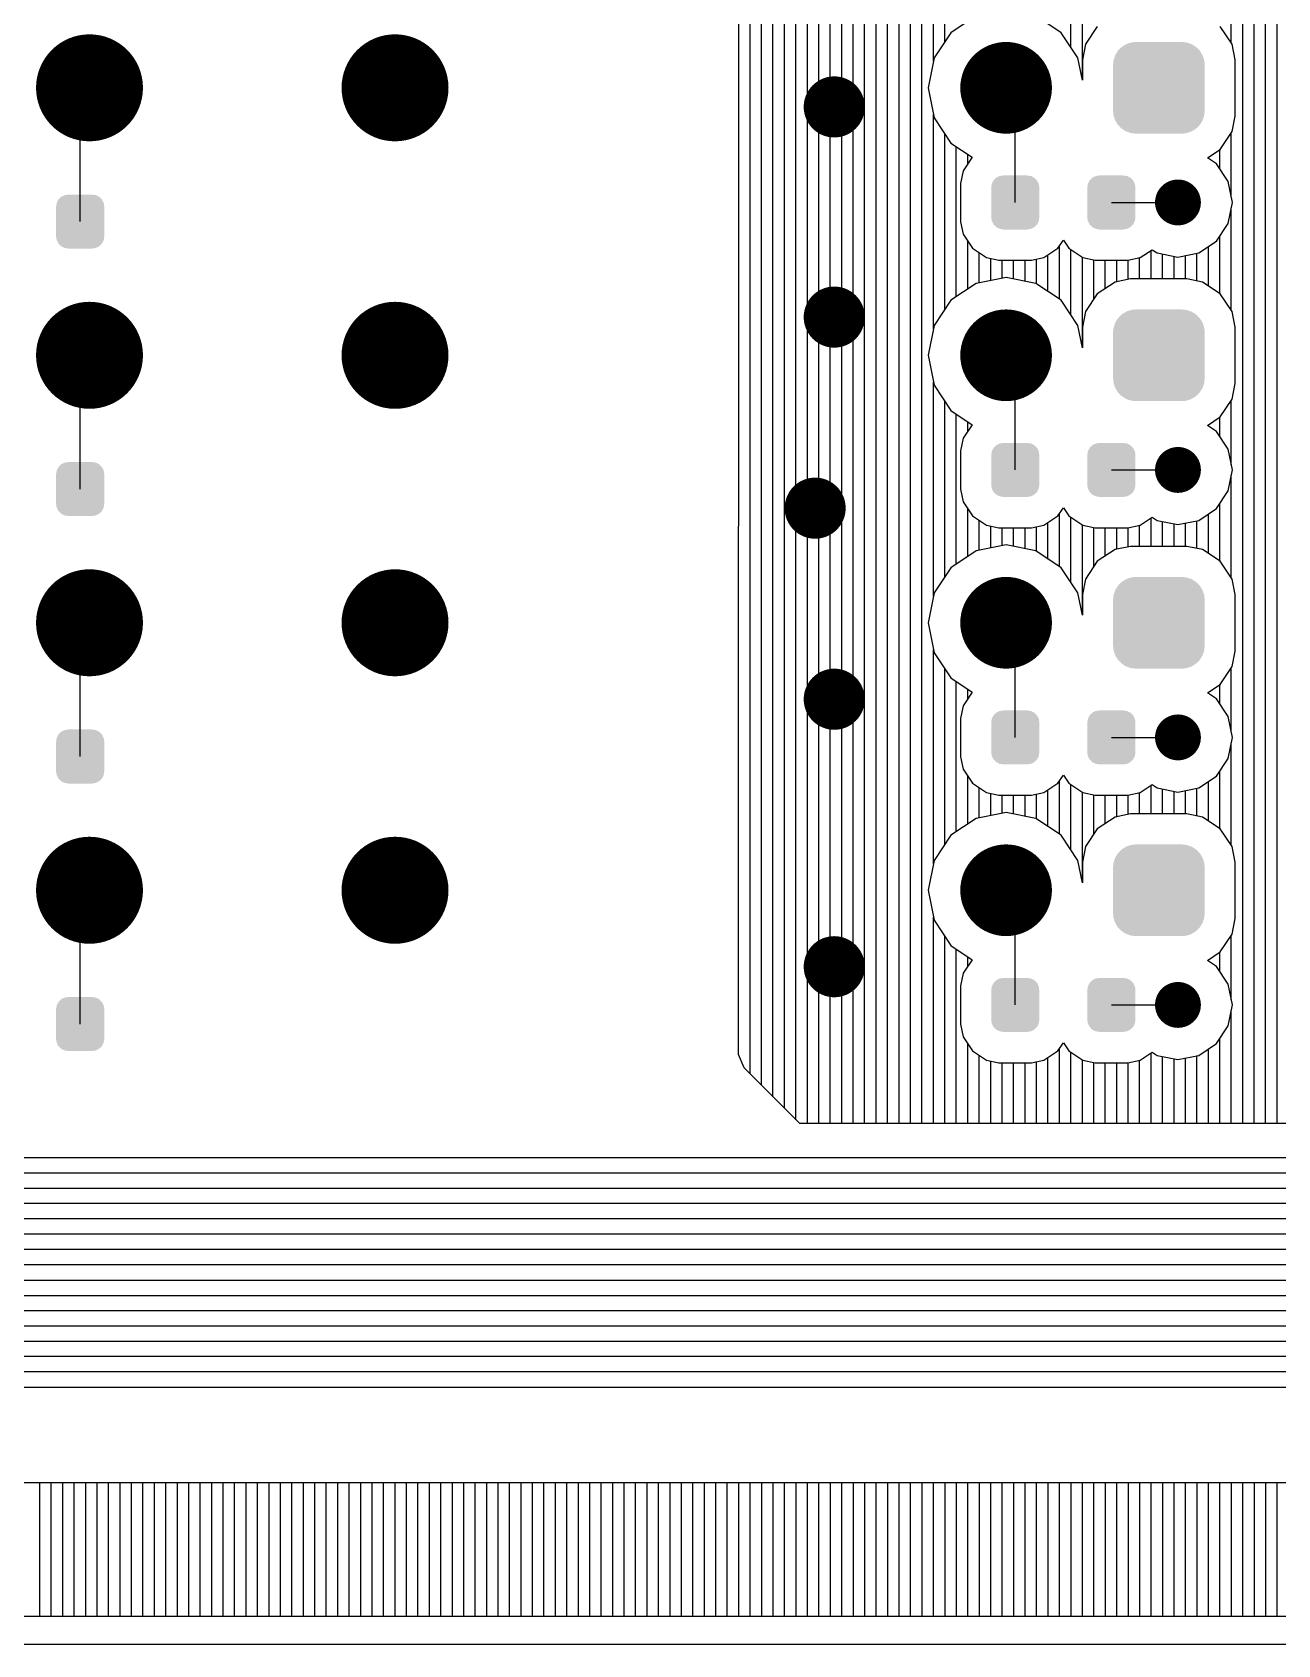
# Model space of a CAD drawing. Extents: x 295 to 953, y 10 to 290.
# Drawn here: x 618.48 to 652.65, y 85 to 129.21 of the extents above; entities that cross this region are included whole.
import ezdxf

# ---------------------------------------------------------------- set-up
doc = ezdxf.new("R2010")
doc.units = 0
doc.header["$LTSCALE"] = 5
doc.header["$MEASUREMENT"] = 0
doc.layers.get('0').update_dxf_attribs({"linetype": 'CONTINUOUS', "lineweight": 25})
doc.layers.add('DV-INT-A3_BOT', color=7, linetype='CONTINUOUS')

msp = doc.modelspace()

# ---------------------------------------------------------------- linework, layer by layer
for points, const_width in [([(620.78, 127.685, -1), (619.313, 127.685, -1)], 1.467), ([(629.162, 127.685, -1), (627.695, 127.685, -1)], 1.467), ([(645.822, 127.685, -1), (644.564, 127.685, -1)], 1.257), ([(640.897, 127.161, -1), (640.059, 127.161, -1)], 0.838), ([(650.222, 124.542, -1), (649.593, 124.542, -1)], 0.629), ([(640.897, 121.399, -1), (640.059, 121.399, -1)], 0.838), ([(620.78, 120.351, -1), (619.313, 120.351, -1)], 1.467), ([(629.162, 120.351, -1), (627.695, 120.351, -1)], 1.467), ([(645.822, 120.351, -1), (644.564, 120.351, -1)], 1.257), ([(650.222, 117.208, -1), (649.593, 117.208, -1)], 0.629), ([(640.373, 116.16, -1), (639.535, 116.16, -1)], 0.838), ([(620.78, 113.017, -1), (619.313, 113.017, -1)], 1.467), ([(629.162, 113.017, -1), (627.695, 113.017, -1)], 1.467), ([(645.822, 113.017, -1), (644.564, 113.017, -1)], 1.257), ([(640.897, 110.921, -1), (640.059, 110.921, -1)], 0.838), ([(650.222, 109.874, -1), (649.593, 109.874, -1)], 0.629), ([(620.78, 105.683, -1), (619.313, 105.683, -1)], 1.467), ([(629.162, 105.683, -1), (627.695, 105.683, -1)], 1.467), ([(645.822, 105.683, -1), (644.564, 105.683, -1)], 1.257), ([(640.897, 103.587, -1), (640.059, 103.587, -1)], 0.838), ([(650.222, 102.539, -1), (649.593, 102.539, -1)], 0.629)]:
    msp.add_lwpolyline(points, format="xyb", close=True, dxfattribs=dict(const_width=const_width))
for points in [[(650.572, 128.594), (650.514, 128.693), (648.193, 128.594), (648.257, 128.693)], [(650.514, 128.693), (650.492, 128.716), (648.257, 128.693), (648.272, 128.716)], [(650.492, 128.716), (650.414, 128.798), (648.272, 128.716), (648.357, 128.798)], [(650.414, 128.798), (650.386, 128.816), (648.357, 128.798), (648.377, 128.816)], [(650.386, 128.816), (650.293, 128.877), (648.377, 128.816), (648.48, 128.877)], [(650.293, 128.877), (650.258, 128.889), (648.48, 128.877), (648.502, 128.889)], [(650.258, 128.889), (650.157, 128.926), (648.502, 128.889), (648.62, 128.926)], [(650.157, 128.926), (650.104, 128.932), (648.62, 128.926), (648.64, 128.932)], [(650.104, 128.932), (650.013, 128.943), (648.64, 128.932), (648.755, 128.943)], [(650.641, 128.314), (650.631, 128.429), (648.127, 128.314), (648.14, 128.429)], [(650.641, 127.057), (650.641, 128.314), (648.127, 127.057), (648.127, 128.314)], [(650.631, 128.429), (650.622, 128.458), (648.14, 128.429), (648.143, 128.458)], [(650.622, 128.458), (650.588, 128.568), (648.143, 128.458), (648.183, 128.568)], [(650.588, 128.568), (650.572, 128.594), (648.183, 128.568), (648.193, 128.594)], [(650.628, 126.941), (650.641, 127.057), (648.137, 126.941), (648.127, 127.057)], [(650.625, 126.913), (650.628, 126.941), (648.146, 126.913), (648.137, 126.941)], [(650.585, 126.803), (650.625, 126.913), (648.18, 126.803), (648.146, 126.913)], [(650.575, 126.776), (650.585, 126.803), (648.196, 126.776), (648.18, 126.803)], [(650.511, 126.678), (650.575, 126.776), (648.253, 126.678), (648.196, 126.776)], [(650.496, 126.655), (650.511, 126.678), (648.275, 126.655), (648.253, 126.678)], [(650.41, 126.573), (650.496, 126.655), (648.354, 126.573), (648.275, 126.655)], [(650.391, 126.555), (650.41, 126.573), (648.382, 126.555), (648.354, 126.573)], [(650.288, 126.494), (650.391, 126.555), (648.475, 126.494), (648.382, 126.555)], [(650.266, 126.482), (650.288, 126.494), (648.51, 126.482), (648.475, 126.494)], [(650.147, 126.445), (650.266, 126.482), (648.611, 126.445), (648.51, 126.482)], [(650.128, 126.439), (650.147, 126.445), (648.663, 126.439), (648.611, 126.445)], [(650.013, 126.428), (650.128, 126.439), (648.755, 126.428), (648.663, 126.439)], [(646.085, 125.058), (646.045, 125.141), (644.802, 125.058), (644.846, 125.141)], [(646.045, 125.141), (646.036, 125.151), (644.846, 125.141), (644.851, 125.151)], [(646.036, 125.151), (645.972, 125.216), (644.851, 125.151), (644.919, 125.216)], [(645.972, 125.216), (645.959, 125.223), (644.919, 125.216), (644.927, 125.223)], [(645.959, 125.223), (645.879, 125.264), (644.927, 125.223), (645.014, 125.264)], [(645.879, 125.264), (645.857, 125.268), (645.014, 125.264), (645.021, 125.268)], [(645.857, 125.268), (645.775, 125.281), (645.021, 125.268), (645.113, 125.281)], [(645.775, 125.281), (645.775, 125.284), (645.113, 125.281), (645.113, 125.284)], [(648.721, 125.058), (648.681, 125.141), (647.438, 125.058), (647.482, 125.141)], [(648.681, 125.141), (648.672, 125.151), (647.482, 125.141), (647.487, 125.151)], [(648.672, 125.151), (648.608, 125.216), (647.487, 125.151), (647.556, 125.216)], [(648.608, 125.216), (648.595, 125.223), (647.556, 125.216), (647.563, 125.223)], [(648.595, 125.223), (648.515, 125.264), (647.563, 125.223), (647.65, 125.264)], [(648.515, 125.264), (648.493, 125.268), (647.65, 125.264), (647.657, 125.268)], [(648.493, 125.268), (648.412, 125.281), (647.657, 125.268), (647.749, 125.281)], [(648.412, 125.281), (648.412, 125.284), (647.749, 125.281), (647.749, 125.284)], [(620.382, 124.627), (620.319, 124.692), (619.198, 124.627), (619.266, 124.692)], [(620.319, 124.692), (620.306, 124.699), (619.266, 124.692), (619.273, 124.699)], [(620.306, 124.699), (620.226, 124.741), (619.273, 124.699), (619.361, 124.741)], [(620.226, 124.741), (620.204, 124.744), (619.361, 124.741), (619.368, 124.744)], [(620.204, 124.744), (620.122, 124.757), (619.368, 124.744), (619.46, 124.757)], [(620.122, 124.757), (620.122, 124.76), (619.46, 124.757), (619.46, 124.76)], [(646.104, 124.955), (646.09, 125.047), (644.784, 124.955), (644.8, 125.047)], [(646.104, 124.953), (646.104, 124.955), (644.784, 124.953), (644.784, 124.955)], [(646.104, 124.131), (646.104, 124.953), (644.784, 124.131), (644.784, 124.953)], [(646.09, 125.047), (646.085, 125.058), (644.8, 125.047), (644.802, 125.058)], [(648.741, 124.955), (648.727, 125.047), (647.42, 124.955), (647.436, 125.047)], [(648.741, 124.953), (648.741, 124.955), (647.42, 124.953), (647.42, 124.955)], [(648.741, 124.131), (648.741, 124.953), (647.42, 124.131), (647.42, 124.953)], [(648.727, 125.047), (648.721, 125.058), (647.436, 125.047), (647.438, 125.058)], [(620.451, 124.431), (620.437, 124.523), (619.131, 124.431), (619.147, 124.523)], [(620.451, 124.429), (620.451, 124.431), (619.131, 124.429), (619.131, 124.431)], [(620.451, 123.607), (620.451, 124.429), (619.131, 123.607), (619.131, 124.429)], [(620.437, 124.523), (620.432, 124.534), (619.147, 124.523), (619.149, 124.534)], [(620.432, 124.534), (620.392, 124.617), (619.149, 124.534), (619.193, 124.617)], [(620.392, 124.617), (620.382, 124.627), (619.193, 124.617), (619.198, 124.627)], [(646.104, 124.129), (646.104, 124.131), (644.784, 124.129), (644.784, 124.131)], [(646.089, 124.037), (646.104, 124.129), (644.798, 124.037), (644.784, 124.129)], [(646.087, 124.026), (646.089, 124.037), (644.804, 124.026), (644.798, 124.037)], [(646.043, 123.943), (646.087, 124.026), (644.844, 123.943), (644.804, 124.026)], [(646.038, 123.934), (646.043, 123.943), (644.853, 123.934), (644.844, 123.943)], [(645.969, 123.868), (646.038, 123.934), (644.917, 123.868), (644.853, 123.934)], [(645.962, 123.861), (645.969, 123.868), (644.93, 123.861), (644.917, 123.868)], [(645.875, 123.82), (645.962, 123.861), (645.01, 123.82), (644.93, 123.861)], [(645.868, 123.816), (645.875, 123.82), (645.031, 123.816), (645.01, 123.82)], [(645.775, 123.803), (645.868, 123.816), (645.113, 123.803), (645.031, 123.816)], [(645.775, 123.8), (645.775, 123.803), (645.113, 123.8), (645.113, 123.803)], [(648.741, 124.129), (648.741, 124.131), (647.42, 124.129), (647.42, 124.131)], [(648.725, 124.037), (648.741, 124.129), (647.434, 124.037), (647.42, 124.129)], [(648.723, 124.026), (648.725, 124.037), (647.44, 124.026), (647.434, 124.037)], [(648.679, 123.943), (648.723, 124.026), (647.48, 123.943), (647.44, 124.026)], [(648.674, 123.934), (648.679, 123.943), (647.489, 123.934), (647.48, 123.943)], [(648.605, 123.868), (648.674, 123.934), (647.553, 123.868), (647.489, 123.934)], [(648.598, 123.861), (648.605, 123.868), (647.566, 123.861), (647.553, 123.868)], [(648.511, 123.82), (648.598, 123.861), (647.646, 123.82), (647.566, 123.861)], [(648.504, 123.816), (648.511, 123.82), (647.668, 123.816), (647.646, 123.82)], [(648.412, 123.803), (648.504, 123.816), (647.749, 123.803), (647.668, 123.816)], [(648.412, 123.8), (648.412, 123.803), (647.749, 123.8), (647.749, 123.803)], [(620.451, 123.605), (620.451, 123.607), (619.131, 123.605), (619.131, 123.607)], [(620.436, 123.513), (620.451, 123.605), (619.145, 123.513), (619.131, 123.605)], [(620.434, 123.502), (620.436, 123.513), (619.151, 123.502), (619.145, 123.513)], [(620.39, 123.419), (620.434, 123.502), (619.191, 123.419), (619.151, 123.502)], [(620.385, 123.41), (620.39, 123.419), (619.2, 123.41), (619.191, 123.419)], [(620.316, 123.344), (620.385, 123.41), (619.264, 123.344), (619.2, 123.41)], [(620.309, 123.337), (620.316, 123.344), (619.277, 123.337), (619.264, 123.344)], [(620.222, 123.296), (620.309, 123.337), (619.357, 123.296), (619.277, 123.337)], [(620.215, 123.292), (620.222, 123.296), (619.378, 123.292), (619.357, 123.296)], [(620.122, 123.279), (620.215, 123.292), (619.46, 123.279), (619.378, 123.292)], [(620.122, 123.276), (620.122, 123.279), (619.46, 123.276), (619.46, 123.279)], [(650.258, 121.555), (650.157, 121.592), (648.502, 121.555), (648.62, 121.592)], [(650.157, 121.592), (650.104, 121.598), (648.62, 121.592), (648.64, 121.598)], [(650.104, 121.598), (650.013, 121.608), (648.64, 121.598), (648.755, 121.608)], [(650.622, 121.124), (650.588, 121.233), (648.143, 121.124), (648.183, 121.233)], [(650.588, 121.233), (650.572, 121.26), (648.183, 121.233), (648.193, 121.26)], [(650.572, 121.26), (650.514, 121.358), (648.193, 121.26), (648.257, 121.358)], [(650.514, 121.358), (650.492, 121.381), (648.257, 121.358), (648.272, 121.381)], [(650.492, 121.381), (650.414, 121.463), (648.272, 121.381), (648.357, 121.463)], [(650.414, 121.463), (650.386, 121.482), (648.357, 121.463), (648.377, 121.482)], [(650.386, 121.482), (650.293, 121.542), (648.377, 121.482), (648.48, 121.542)], [(650.293, 121.542), (650.258, 121.555), (648.48, 121.542), (648.502, 121.555)], [(650.641, 120.98), (650.631, 121.095), (648.127, 120.98), (648.14, 121.095)], [(650.641, 119.722), (650.641, 120.98), (648.127, 119.722), (648.127, 120.98)], [(650.631, 121.095), (650.622, 121.124), (648.14, 121.095), (648.143, 121.124)], [(650.628, 119.607), (650.641, 119.722), (648.137, 119.607), (648.127, 119.722)], [(650.625, 119.578), (650.628, 119.607), (648.146, 119.578), (648.137, 119.607)], [(650.585, 119.469), (650.625, 119.578), (648.18, 119.469), (648.146, 119.578)], [(650.575, 119.442), (650.585, 119.469), (648.196, 119.442), (648.18, 119.469)], [(650.511, 119.344), (650.575, 119.442), (648.253, 119.344), (648.196, 119.442)], [(650.496, 119.321), (650.511, 119.344), (648.275, 119.321), (648.253, 119.344)], [(650.41, 119.239), (650.496, 119.321), (648.354, 119.239), (648.275, 119.321)], [(650.391, 119.221), (650.41, 119.239), (648.382, 119.221), (648.354, 119.239)], [(650.288, 119.16), (650.391, 119.221), (648.475, 119.16), (648.382, 119.221)], [(650.266, 119.147), (650.288, 119.16), (648.51, 119.147), (648.475, 119.16)], [(650.147, 119.11), (650.266, 119.147), (648.611, 119.11), (648.51, 119.147)], [(650.128, 119.104), (650.147, 119.11), (648.663, 119.104), (648.611, 119.11)], [(650.013, 119.094), (650.128, 119.104), (648.755, 119.094), (648.663, 119.104)], [(646.104, 117.621), (646.09, 117.713), (644.784, 117.621), (644.8, 117.713)], [(646.104, 117.619), (646.104, 117.621), (644.784, 117.619), (644.784, 117.621)], [(646.104, 116.797), (646.104, 117.619), (644.784, 116.797), (644.784, 117.619)], [(646.09, 117.713), (646.085, 117.724), (644.8, 117.713), (644.802, 117.724)], [(646.085, 117.724), (646.045, 117.807), (644.802, 117.724), (644.846, 117.807)], [(646.045, 117.807), (646.036, 117.816), (644.846, 117.807), (644.851, 117.816)], [(646.036, 117.816), (645.972, 117.882), (644.851, 117.816), (644.919, 117.882)], [(645.972, 117.882), (645.959, 117.889), (644.919, 117.882), (644.927, 117.889)], [(645.959, 117.889), (645.879, 117.93), (644.927, 117.889), (645.014, 117.93)], [(645.879, 117.93), (645.857, 117.934), (645.014, 117.93), (645.021, 117.934)], [(645.857, 117.934), (645.775, 117.947), (645.021, 117.934), (645.113, 117.947)], [(645.775, 117.947), (645.775, 117.95), (645.113, 117.947), (645.113, 117.95)], [(648.741, 117.621), (648.727, 117.713), (647.42, 117.621), (647.436, 117.713)], [(648.741, 117.619), (648.741, 117.621), (647.42, 117.619), (647.42, 117.621)], [(648.741, 116.797), (648.741, 117.619), (647.42, 116.797), (647.42, 117.619)], [(648.727, 117.713), (648.721, 117.724), (647.436, 117.713), (647.438, 117.724)], [(648.721, 117.724), (648.681, 117.807), (647.438, 117.724), (647.482, 117.807)], [(648.681, 117.807), (648.672, 117.816), (647.482, 117.807), (647.487, 117.816)], [(648.672, 117.816), (648.608, 117.882), (647.487, 117.816), (647.556, 117.882)], [(648.608, 117.882), (648.595, 117.889), (647.556, 117.882), (647.563, 117.889)], [(648.595, 117.889), (648.515, 117.93), (647.563, 117.889), (647.65, 117.93)], [(648.515, 117.93), (648.493, 117.934), (647.65, 117.93), (647.657, 117.934)], [(648.493, 117.934), (648.412, 117.947), (647.657, 117.934), (647.749, 117.947)], [(648.412, 117.947), (648.412, 117.95), (647.749, 117.947), (647.749, 117.95)], [(620.451, 117.097), (620.437, 117.189), (619.131, 117.097), (619.147, 117.189)], [(620.437, 117.189), (620.432, 117.2), (619.147, 117.189), (619.149, 117.2)], [(620.432, 117.2), (620.392, 117.283), (619.149, 117.2), (619.193, 117.283)], [(620.392, 117.283), (620.382, 117.292), (619.193, 117.283), (619.198, 117.292)], [(620.382, 117.292), (620.319, 117.358), (619.198, 117.292), (619.266, 117.358)], [(620.319, 117.358), (620.306, 117.365), (619.266, 117.358), (619.273, 117.365)], [(620.306, 117.365), (620.226, 117.406), (619.273, 117.365), (619.361, 117.406)], [(620.226, 117.406), (620.204, 117.41), (619.361, 117.406), (619.368, 117.41)], [(620.204, 117.41), (620.122, 117.423), (619.368, 117.41), (619.46, 117.423)], [(620.122, 117.423), (620.122, 117.426), (619.46, 117.423), (619.46, 117.426)], [(620.451, 117.095), (620.451, 117.097), (619.131, 117.095), (619.131, 117.097)], [(620.451, 116.273), (620.451, 117.095), (619.131, 116.273), (619.131, 117.095)], [(646.104, 116.795), (646.104, 116.797), (644.784, 116.795), (644.784, 116.797)], [(646.089, 116.703), (646.104, 116.795), (644.798, 116.703), (644.784, 116.795)], [(648.741, 116.795), (648.741, 116.797), (647.42, 116.795), (647.42, 116.797)], [(648.725, 116.703), (648.741, 116.795), (647.434, 116.703), (647.42, 116.795)], [(646.087, 116.692), (646.089, 116.703), (644.804, 116.692), (644.798, 116.703)], [(646.043, 116.609), (646.087, 116.692), (644.844, 116.609), (644.804, 116.692)], [(646.038, 116.599), (646.043, 116.609), (644.853, 116.599), (644.844, 116.609)], [(645.969, 116.534), (646.038, 116.599), (644.917, 116.534), (644.853, 116.599)], [(645.962, 116.527), (645.969, 116.534), (644.93, 116.527), (644.917, 116.534)], [(645.875, 116.485), (645.962, 116.527), (645.01, 116.485), (644.93, 116.527)], [(645.868, 116.482), (645.875, 116.485), (645.031, 116.482), (645.01, 116.485)], [(645.775, 116.469), (645.868, 116.482), (645.113, 116.469), (645.031, 116.482)], [(645.775, 116.466), (645.775, 116.469), (645.113, 116.466), (645.113, 116.469)], [(648.723, 116.692), (648.725, 116.703), (647.44, 116.692), (647.434, 116.703)], [(648.679, 116.609), (648.723, 116.692), (647.48, 116.609), (647.44, 116.692)], [(648.674, 116.599), (648.679, 116.609), (647.489, 116.599), (647.48, 116.609)], [(648.605, 116.534), (648.674, 116.599), (647.553, 116.534), (647.489, 116.599)], [(648.598, 116.527), (648.605, 116.534), (647.566, 116.527), (647.553, 116.534)], [(648.511, 116.485), (648.598, 116.527), (647.646, 116.485), (647.566, 116.527)], [(648.504, 116.482), (648.511, 116.485), (647.668, 116.482), (647.646, 116.485)], [(648.412, 116.469), (648.504, 116.482), (647.749, 116.469), (647.668, 116.482)], [(648.412, 116.466), (648.412, 116.469), (647.749, 116.466), (647.749, 116.469)], [(620.451, 116.271), (620.451, 116.273), (619.131, 116.271), (619.131, 116.273)], [(620.436, 116.179), (620.451, 116.271), (619.145, 116.179), (619.131, 116.271)], [(620.434, 116.168), (620.436, 116.179), (619.151, 116.168), (619.145, 116.179)], [(620.39, 116.085), (620.434, 116.168), (619.191, 116.085), (619.151, 116.168)], [(620.385, 116.075), (620.39, 116.085), (619.2, 116.075), (619.191, 116.085)], [(620.316, 116.01), (620.385, 116.075), (619.264, 116.01), (619.2, 116.075)], [(620.309, 116.003), (620.316, 116.01), (619.277, 116.003), (619.264, 116.01)], [(620.222, 115.962), (620.309, 116.003), (619.357, 115.962), (619.277, 116.003)], [(620.215, 115.958), (620.222, 115.962), (619.378, 115.958), (619.357, 115.962)], [(620.122, 115.945), (620.215, 115.958), (619.46, 115.945), (619.378, 115.958)], [(620.122, 115.942), (620.122, 115.945), (619.46, 115.942), (619.46, 115.945)], [(650.492, 114.047), (650.414, 114.129), (648.272, 114.047), (648.357, 114.129)], [(650.414, 114.129), (650.386, 114.147), (648.357, 114.129), (648.377, 114.147)], [(650.386, 114.147), (650.293, 114.208), (648.377, 114.147), (648.48, 114.208)], [(650.293, 114.208), (650.258, 114.221), (648.48, 114.208), (648.502, 114.221)], [(650.258, 114.221), (650.157, 114.257), (648.502, 114.221), (648.62, 114.257)], [(650.157, 114.257), (650.104, 114.263), (648.62, 114.257), (648.64, 114.263)], [(650.104, 114.263), (650.013, 114.274), (648.64, 114.263), (648.755, 114.274)], [(650.641, 113.645), (650.631, 113.761), (648.127, 113.645), (648.14, 113.761)], [(650.641, 112.388), (650.641, 113.645), (648.127, 112.388), (648.127, 113.645)], [(650.631, 113.761), (650.622, 113.789), (648.14, 113.761), (648.143, 113.789)], [(650.622, 113.789), (650.588, 113.899), (648.143, 113.789), (648.183, 113.899)], [(650.588, 113.899), (650.572, 113.926), (648.183, 113.899), (648.193, 113.926)], [(650.572, 113.926), (650.514, 114.024), (648.193, 113.926), (648.257, 114.024)], [(650.514, 114.024), (650.492, 114.047), (648.257, 114.024), (648.272, 114.047)], [(650.628, 112.273), (650.641, 112.388), (648.137, 112.273), (648.127, 112.388)], [(650.625, 112.244), (650.628, 112.273), (648.146, 112.244), (648.137, 112.273)], [(650.585, 112.134), (650.625, 112.244), (648.18, 112.134), (648.146, 112.244)], [(650.575, 112.108), (650.585, 112.134), (648.196, 112.108), (648.18, 112.134)], [(650.511, 112.009), (650.575, 112.108), (648.253, 112.009), (648.196, 112.108)], [(650.496, 111.986), (650.511, 112.009), (648.275, 111.986), (648.253, 112.009)], [(650.41, 111.905), (650.496, 111.986), (648.354, 111.905), (648.275, 111.986)], [(650.391, 111.886), (650.41, 111.905), (648.382, 111.886), (648.354, 111.905)], [(650.288, 111.825), (650.391, 111.886), (648.475, 111.825), (648.382, 111.886)], [(650.266, 111.813), (650.288, 111.825), (648.51, 111.813), (648.475, 111.825)], [(650.147, 111.776), (650.266, 111.813), (648.611, 111.776), (648.51, 111.813)], [(650.128, 111.77), (650.147, 111.776), (648.663, 111.77), (648.611, 111.776)], [(650.013, 111.76), (650.128, 111.77), (648.755, 111.76), (648.663, 111.77)], [(646.036, 110.482), (645.972, 110.548), (644.851, 110.482), (644.919, 110.548)], [(645.972, 110.548), (645.959, 110.554), (644.919, 110.548), (644.927, 110.554)], [(645.959, 110.554), (645.879, 110.596), (644.927, 110.554), (645.014, 110.596)], [(645.879, 110.596), (645.857, 110.599), (645.014, 110.596), (645.021, 110.599)], [(645.857, 110.599), (645.775, 110.613), (645.021, 110.599), (645.113, 110.613)], [(645.775, 110.613), (645.775, 110.615), (645.113, 110.613), (645.113, 110.615)], [(648.672, 110.482), (648.608, 110.548), (647.487, 110.482), (647.556, 110.548)], [(648.608, 110.548), (648.595, 110.554), (647.556, 110.548), (647.563, 110.554)], [(648.595, 110.554), (648.515, 110.596), (647.563, 110.554), (647.65, 110.596)], [(648.515, 110.596), (648.493, 110.599), (647.65, 110.596), (647.657, 110.599)], [(648.493, 110.599), (648.412, 110.613), (647.657, 110.599), (647.749, 110.613)], [(648.412, 110.613), (648.412, 110.615), (647.749, 110.613), (647.749, 110.615)], [(620.122, 110.089), (620.122, 110.092), (619.46, 110.089), (619.46, 110.092)], [(646.104, 110.286), (646.09, 110.379), (644.784, 110.286), (644.8, 110.379)], [(646.104, 110.284), (646.104, 110.286), (644.784, 110.284), (644.784, 110.286)], [(646.104, 109.463), (646.104, 110.284), (644.784, 109.463), (644.784, 110.284)], [(646.09, 110.379), (646.085, 110.39), (644.8, 110.379), (644.802, 110.39)], [(646.085, 110.39), (646.045, 110.473), (644.802, 110.39), (644.846, 110.473)], [(646.045, 110.473), (646.036, 110.482), (644.846, 110.473), (644.851, 110.482)], [(648.741, 110.286), (648.727, 110.379), (647.42, 110.286), (647.436, 110.379)], [(648.741, 110.284), (648.741, 110.286), (647.42, 110.284), (647.42, 110.286)], [(648.741, 109.463), (648.741, 110.284), (647.42, 109.463), (647.42, 110.284)], [(648.727, 110.379), (648.721, 110.39), (647.436, 110.379), (647.438, 110.39)], [(648.721, 110.39), (648.681, 110.473), (647.438, 110.39), (647.482, 110.473)], [(648.681, 110.473), (648.672, 110.482), (647.482, 110.473), (647.487, 110.482)], [(620.451, 109.763), (620.437, 109.855), (619.131, 109.763), (619.147, 109.855)], [(620.451, 109.76), (620.451, 109.763), (619.131, 109.76), (619.131, 109.763)], [(620.451, 108.939), (620.451, 109.76), (619.131, 108.939), (619.131, 109.76)], [(620.437, 109.855), (620.432, 109.866), (619.147, 109.855), (619.149, 109.866)], [(620.432, 109.866), (620.392, 109.949), (619.149, 109.866), (619.193, 109.949)], [(620.392, 109.949), (620.382, 109.958), (619.193, 109.949), (619.198, 109.958)], [(620.382, 109.958), (620.319, 110.024), (619.198, 109.958), (619.266, 110.024)], [(620.319, 110.024), (620.306, 110.031), (619.266, 110.024), (619.273, 110.031)], [(620.306, 110.031), (620.226, 110.072), (619.273, 110.031), (619.361, 110.072)], [(620.226, 110.072), (620.204, 110.076), (619.361, 110.072), (619.368, 110.076)], [(620.204, 110.076), (620.122, 110.089), (619.368, 110.076), (619.46, 110.089)], [(646.104, 109.461), (646.104, 109.463), (644.784, 109.461), (644.784, 109.463)], [(646.089, 109.369), (646.104, 109.461), (644.798, 109.369), (644.784, 109.461)], [(646.087, 109.358), (646.089, 109.369), (644.804, 109.358), (644.798, 109.369)], [(646.043, 109.274), (646.087, 109.358), (644.844, 109.274), (644.804, 109.358)], [(646.038, 109.265), (646.043, 109.274), (644.853, 109.265), (644.844, 109.274)], [(645.969, 109.199), (646.038, 109.265), (644.917, 109.199), (644.853, 109.265)], [(648.741, 109.461), (648.741, 109.463), (647.42, 109.461), (647.42, 109.463)], [(648.725, 109.369), (648.741, 109.461), (647.434, 109.369), (647.42, 109.461)], [(648.723, 109.358), (648.725, 109.369), (647.44, 109.358), (647.434, 109.369)], [(648.679, 109.274), (648.723, 109.358), (647.48, 109.274), (647.44, 109.358)], [(648.674, 109.265), (648.679, 109.274), (647.489, 109.265), (647.48, 109.274)], [(648.605, 109.199), (648.674, 109.265), (647.553, 109.199), (647.489, 109.265)], [(620.451, 108.937), (620.451, 108.939), (619.131, 108.937), (619.131, 108.939)], [(620.436, 108.845), (620.451, 108.937), (619.145, 108.845), (619.131, 108.937)], [(620.434, 108.834), (620.436, 108.845), (619.151, 108.834), (619.145, 108.845)], [(620.39, 108.751), (620.434, 108.834), (619.191, 108.751), (619.151, 108.834)], [(645.962, 109.193), (645.969, 109.199), (644.93, 109.193), (644.917, 109.199)], [(645.875, 109.151), (645.962, 109.193), (645.01, 109.151), (644.93, 109.193)], [(645.868, 109.148), (645.875, 109.151), (645.031, 109.148), (645.01, 109.151)], [(645.775, 109.135), (645.868, 109.148), (645.113, 109.135), (645.031, 109.148)], [(645.775, 109.132), (645.775, 109.135), (645.113, 109.132), (645.113, 109.135)], [(648.598, 109.193), (648.605, 109.199), (647.566, 109.193), (647.553, 109.199)], [(648.511, 109.151), (648.598, 109.193), (647.646, 109.151), (647.566, 109.193)], [(648.504, 109.148), (648.511, 109.151), (647.668, 109.148), (647.646, 109.151)], [(648.412, 109.135), (648.504, 109.148), (647.749, 109.135), (647.668, 109.148)], [(648.412, 109.132), (648.412, 109.135), (647.749, 109.132), (647.749, 109.135)], [(620.385, 108.741), (620.39, 108.751), (619.2, 108.741), (619.191, 108.751)], [(620.316, 108.676), (620.385, 108.741), (619.264, 108.676), (619.2, 108.741)], [(620.309, 108.669), (620.316, 108.676), (619.277, 108.669), (619.264, 108.676)], [(620.222, 108.627), (620.309, 108.669), (619.357, 108.627), (619.277, 108.669)], [(620.215, 108.624), (620.222, 108.627), (619.378, 108.624), (619.357, 108.627)], [(620.122, 108.611), (620.215, 108.624), (619.46, 108.611), (619.378, 108.624)], [(620.122, 108.608), (620.122, 108.611), (619.46, 108.608), (619.46, 108.611)], [(650.622, 106.455), (650.588, 106.565), (648.143, 106.455), (648.183, 106.565)], [(650.588, 106.565), (650.572, 106.592), (648.183, 106.565), (648.193, 106.592)], [(650.572, 106.592), (650.514, 106.69), (648.193, 106.592), (648.257, 106.69)], [(650.514, 106.69), (650.492, 106.713), (648.257, 106.69), (648.272, 106.713)], [(650.492, 106.713), (650.414, 106.795), (648.272, 106.713), (648.357, 106.795)], [(650.414, 106.795), (650.386, 106.813), (648.357, 106.795), (648.377, 106.813)], [(650.386, 106.813), (650.293, 106.874), (648.377, 106.813), (648.48, 106.874)], [(650.293, 106.874), (650.258, 106.886), (648.48, 106.874), (648.502, 106.886)], [(650.258, 106.886), (650.157, 106.923), (648.502, 106.886), (648.62, 106.923)], [(650.157, 106.923), (650.104, 106.929), (648.62, 106.923), (648.64, 106.929)], [(650.104, 106.929), (650.013, 106.94), (648.64, 106.929), (648.755, 106.94)], [(650.641, 106.311), (650.631, 106.426), (648.127, 106.311), (648.14, 106.426)], [(650.641, 105.054), (650.641, 106.311), (648.127, 105.054), (648.127, 106.311)], [(650.631, 106.426), (650.622, 106.455), (648.14, 106.426), (648.143, 106.455)], [(650.628, 104.939), (650.641, 105.054), (648.137, 104.939), (648.127, 105.054)], [(650.625, 104.91), (650.628, 104.939), (648.146, 104.91), (648.137, 104.939)], [(650.585, 104.8), (650.625, 104.91), (648.18, 104.8), (648.146, 104.91)], [(650.575, 104.774), (650.585, 104.8), (648.196, 104.774), (648.18, 104.8)], [(650.511, 104.675), (650.575, 104.774), (648.253, 104.675), (648.196, 104.774)], [(650.496, 104.652), (650.511, 104.675), (648.275, 104.652), (648.253, 104.675)], [(650.41, 104.57), (650.496, 104.652), (648.354, 104.57), (648.275, 104.652)], [(650.391, 104.552), (650.41, 104.57), (648.382, 104.552), (648.354, 104.57)], [(650.288, 104.491), (650.391, 104.552), (648.475, 104.491), (648.382, 104.552)], [(650.266, 104.479), (650.288, 104.491), (648.51, 104.479), (648.475, 104.491)], [(650.147, 104.442), (650.266, 104.479), (648.611, 104.442), (648.51, 104.479)], [(650.128, 104.436), (650.147, 104.442), (648.663, 104.436), (648.611, 104.442)], [(650.013, 104.425), (650.128, 104.436), (648.755, 104.425), (648.663, 104.436)], [(646.104, 102.952), (646.09, 103.044), (644.784, 102.952), (644.8, 103.044)], [(646.09, 103.044), (646.085, 103.055), (644.8, 103.044), (644.802, 103.055)], [(646.085, 103.055), (646.045, 103.138), (644.802, 103.055), (644.846, 103.138)], [(646.045, 103.138), (646.036, 103.148), (644.846, 103.138), (644.851, 103.148)], [(646.036, 103.148), (645.972, 103.213), (644.851, 103.148), (644.919, 103.213)], [(645.972, 103.213), (645.959, 103.22), (644.919, 103.213), (644.927, 103.22)], [(645.959, 103.22), (645.879, 103.262), (644.927, 103.22), (645.014, 103.262)], [(645.879, 103.262), (645.857, 103.265), (645.014, 103.262), (645.021, 103.265)], [(645.857, 103.265), (645.775, 103.278), (645.021, 103.265), (645.113, 103.278)], [(645.775, 103.278), (645.775, 103.281), (645.113, 103.278), (645.113, 103.281)], [(648.741, 102.952), (648.727, 103.044), (647.42, 102.952), (647.436, 103.044)], [(648.727, 103.044), (648.721, 103.055), (647.436, 103.044), (647.438, 103.055)], [(648.721, 103.055), (648.681, 103.138), (647.438, 103.055), (647.482, 103.138)], [(648.681, 103.138), (648.672, 103.148), (647.482, 103.138), (647.487, 103.148)], [(648.672, 103.148), (648.608, 103.213), (647.487, 103.148), (647.556, 103.213)], [(648.608, 103.213), (648.595, 103.22), (647.556, 103.213), (647.563, 103.22)], [(648.595, 103.22), (648.515, 103.262), (647.563, 103.22), (647.65, 103.262)], [(648.515, 103.262), (648.493, 103.265), (647.65, 103.262), (647.657, 103.265)], [(648.493, 103.265), (648.412, 103.278), (647.657, 103.265), (647.749, 103.278)], [(648.412, 103.278), (648.412, 103.281), (647.749, 103.278), (647.749, 103.281)], [(620.432, 102.531), (620.392, 102.615), (619.149, 102.531), (619.193, 102.615)], [(620.392, 102.615), (620.382, 102.624), (619.193, 102.615), (619.198, 102.624)], [(620.382, 102.624), (620.319, 102.69), (619.198, 102.624), (619.266, 102.69)], [(620.319, 102.69), (620.306, 102.696), (619.266, 102.69), (619.273, 102.696)], [(620.306, 102.696), (620.226, 102.738), (619.273, 102.696), (619.361, 102.738)], [(620.226, 102.738), (620.204, 102.741), (619.361, 102.738), (619.368, 102.741)], [(620.204, 102.741), (620.122, 102.755), (619.368, 102.741), (619.46, 102.755)], [(620.122, 102.755), (620.122, 102.757), (619.46, 102.755), (619.46, 102.757)], [(646.104, 102.95), (646.104, 102.952), (644.784, 102.95), (644.784, 102.952)], [(646.104, 102.129), (646.104, 102.95), (644.784, 102.129), (644.784, 102.95)], [(648.741, 102.95), (648.741, 102.952), (647.42, 102.95), (647.42, 102.952)], [(648.741, 102.129), (648.741, 102.95), (647.42, 102.129), (647.42, 102.95)], [(620.451, 102.428), (620.437, 102.52), (619.131, 102.428), (619.147, 102.52)], [(620.451, 102.426), (620.451, 102.428), (619.131, 102.426), (619.131, 102.428)], [(620.451, 101.605), (620.451, 102.426), (619.131, 101.605), (619.131, 102.426)], [(620.437, 102.52), (620.432, 102.531), (619.147, 102.52), (619.149, 102.531)], [(646.104, 102.127), (646.104, 102.129), (644.784, 102.127), (644.784, 102.129)], [(646.089, 102.034), (646.104, 102.127), (644.798, 102.034), (644.784, 102.127)], [(646.087, 102.023), (646.089, 102.034), (644.804, 102.023), (644.798, 102.034)], [(646.043, 101.94), (646.087, 102.023), (644.844, 101.94), (644.804, 102.023)], [(646.038, 101.931), (646.043, 101.94), (644.853, 101.931), (644.844, 101.94)], [(645.969, 101.865), (646.038, 101.931), (644.917, 101.865), (644.853, 101.931)], [(645.962, 101.858), (645.969, 101.865), (644.93, 101.858), (644.917, 101.865)], [(645.875, 101.817), (645.962, 101.858), (645.01, 101.817), (644.93, 101.858)], [(645.868, 101.813), (645.875, 101.817), (645.031, 101.813), (645.01, 101.817)], [(645.775, 101.8), (645.868, 101.813), (645.113, 101.8), (645.031, 101.813)], [(645.775, 101.798), (645.775, 101.8), (645.113, 101.798), (645.113, 101.8)], [(648.741, 102.127), (648.741, 102.129), (647.42, 102.127), (647.42, 102.129)], [(648.725, 102.034), (648.741, 102.127), (647.434, 102.034), (647.42, 102.127)], [(648.723, 102.023), (648.725, 102.034), (647.44, 102.023), (647.434, 102.034)], [(648.679, 101.94), (648.723, 102.023), (647.48, 101.94), (647.44, 102.023)], [(648.674, 101.931), (648.679, 101.94), (647.489, 101.931), (647.48, 101.94)], [(648.605, 101.865), (648.674, 101.931), (647.553, 101.865), (647.489, 101.931)], [(648.598, 101.858), (648.605, 101.865), (647.566, 101.858), (647.553, 101.865)], [(648.511, 101.817), (648.598, 101.858), (647.646, 101.817), (647.566, 101.858)], [(648.504, 101.813), (648.511, 101.817), (647.668, 101.813), (647.646, 101.817)], [(648.412, 101.8), (648.504, 101.813), (647.749, 101.8), (647.668, 101.813)], [(648.412, 101.798), (648.412, 101.8), (647.749, 101.798), (647.749, 101.8)], [(620.451, 101.603), (620.451, 101.605), (619.131, 101.603), (619.131, 101.605)], [(620.436, 101.511), (620.451, 101.603), (619.145, 101.511), (619.131, 101.603)], [(620.434, 101.499), (620.436, 101.511), (619.151, 101.499), (619.145, 101.511)], [(620.39, 101.416), (620.434, 101.499), (619.191, 101.416), (619.151, 101.499)], [(620.385, 101.407), (620.39, 101.416), (619.2, 101.407), (619.191, 101.416)], [(620.316, 101.341), (620.385, 101.407), (619.264, 101.341), (619.2, 101.407)], [(620.309, 101.335), (620.316, 101.341), (619.277, 101.335), (619.264, 101.341)], [(620.222, 101.293), (620.309, 101.335), (619.357, 101.293), (619.277, 101.335)], [(620.215, 101.29), (620.222, 101.293), (619.378, 101.29), (619.357, 101.293)], [(620.122, 101.276), (620.215, 101.29), (619.46, 101.276), (619.378, 101.29)], [(620.122, 101.274), (620.122, 101.276), (619.46, 101.274), (619.46, 101.276)]]:
    msp.add_solid(points)
at = {"layer": 'DV-INT-A3_BOT'}
for p, q in [((639.426, 99.392), (639.426, 141.319)), ((641.941, 99.291), (641.941, 141.13)), ((642.255, 99.291), (642.255, 141.201)), ((642.569, 99.291), (642.569, 141.201)), ((642.884, 99.291), (642.884, 141.201)), ((643.198, 128.415), (643.198, 141.201)), ((643.512, 128.947), (643.512, 141.201)), ((646.97, 128.788), (646.97, 141.201)), ((647.284, 127.891), (647.284, 141.201)), ((651.999, 99.291), (651.999, 141.319)), ((638.169, 100.649), (638.169, 140.77)), ((638.483, 100.335), (638.483, 140.77)), ((638.797, 100.021), (638.797, 140.82)), ((639.112, 99.706), (639.112, 140.988)), ((639.74, 99.291), (639.74, 140.988)), ((640.055, 99.291), (640.055, 140.82)), ((640.369, 99.291), (640.369, 140.77)), ((640.683, 99.291), (640.683, 140.77)), ((640.998, 99.291), (640.998, 140.77)), ((641.312, 99.291), (641.312, 140.795)), ((641.626, 99.291), (641.626, 140.904)), ((651.37, 128.913), (651.37, 140.82)), ((651.685, 99.291), (651.685, 140.988)), ((652.313, 99.291), (652.313, 140.988)), ((652.628, 99.291), (652.628, 140.82)), ((637.854, 101.181), (637.859, 131.135)), ((644.371, 129.655), (643.68, 129.194)), ((646.702, 129.194), (646.01, 129.655)), ((643.68, 129.194), (643.219, 128.503)), ((647.163, 128.503), (646.702, 129.194)), ((647.695, 129.37), (647.372, 128.884)), ((651.391, 128.884), (651.069, 129.37)), ((647.372, 128.884), (647.288, 128.456)), ((651.479, 128.456), (651.391, 128.884)), ((643.219, 128.503), (643.056, 127.685)), ((647.288, 127.891), (647.163, 128.503)), ((647.288, 128.456), (647.288, 127.891)), ((651.479, 126.91), (651.479, 128.456)), ((619.791, 127.43), (620.047, 127.685)), ((619.791, 124.018), (619.791, 127.43)), ((643.056, 127.685), (643.219, 126.864)), ((645.444, 127.43), (645.193, 127.685)), ((645.444, 124.542), (645.444, 127.43)), ((643.198, 121.08), (643.198, 126.952)), ((651.391, 126.483), (651.479, 126.91)), ((643.219, 126.864), (643.68, 126.172)), ((651.069, 125.996), (651.391, 126.483)), ((651.37, 124.685), (651.37, 126.453)), ((643.512, 121.613), (643.512, 126.42)), ((643.68, 126.172), (644.263, 125.783)), ((643.827, 121.96), (643.827, 126.072)), ((644.263, 125.783), (644.011, 125.41)), ((644.141, 125.602), (644.141, 125.862)), ((650.717, 125.762), (651.069, 125.996)), ((650.964, 125.598), (650.717, 125.762)), ((650.742, 125.745), (650.742, 125.778)), ((651.287, 125.112), (650.964, 125.598)), ((651.056, 125.456), (651.056, 125.992)), ((644.011, 125.41), (643.944, 125.066)), ((643.944, 125.066), (643.944, 124.014)), ((651.4, 124.542), (651.287, 125.112)), ((648.081, 124.542), (649.908, 124.542)), ((651.287, 123.968), (651.4, 124.542)), ((651.37, 121.579), (651.37, 124.395)), ((643.944, 124.014), (644.011, 123.67)), ((650.964, 123.482), (651.287, 123.968)), ((644.011, 123.67), (644.271, 123.285)), ((644.141, 122.17), (644.141, 123.478)), ((646.614, 123.285), (646.765, 123.507)), ((646.765, 123.507), (646.911, 123.285)), ((650.478, 123.159), (650.964, 123.482)), ((651.056, 122.04), (651.056, 123.624)), ((644.271, 123.285), (644.656, 123.029)), ((644.455, 122.338), (644.455, 123.159)), ((644.656, 123.029), (644.996, 122.958)), ((644.77, 122.4), (644.77, 123.004)), ((644.996, 122.958), (645.889, 122.958)), ((645.084, 122.463), (645.084, 122.958)), ((645.398, 122.442), (645.398, 122.958)), ((645.713, 122.38), (645.713, 122.958)), ((645.889, 122.958), (646.228, 123.029)), ((646.027, 122.308), (646.027, 122.987)), ((646.228, 123.029), (646.614, 123.285)), ((646.341, 122.099), (646.341, 123.105)), ((646.656, 121.889), (646.656, 123.348)), ((646.911, 123.285), (647.297, 123.029)), ((646.97, 121.453), (646.97, 123.243)), ((647.284, 120.556), (647.284, 123.033)), ((647.297, 123.029), (647.636, 122.958)), ((647.599, 121.893), (647.599, 122.966)), ((647.636, 122.958), (648.529, 122.958)), ((647.913, 122.183), (647.913, 122.958)), ((648.227, 122.367), (648.227, 122.958)), ((648.529, 122.958), (648.868, 123.029)), ((648.542, 122.43), (648.542, 122.962)), ((648.856, 122.447), (648.856, 123.025)), ((648.868, 123.029), (649.2, 123.247)), ((649.17, 122.447), (649.17, 123.23)), ((649.2, 123.247), (649.334, 123.159)), ((649.334, 123.159), (649.908, 123.046)), ((649.485, 122.447), (649.485, 123.13)), ((649.799, 122.447), (649.799, 123.067)), ((649.908, 123.046), (650.478, 123.159)), ((650.113, 122.447), (650.113, 123.088)), ((650.427, 122.388), (650.427, 123.151)), ((650.742, 122.254), (650.742, 123.335)), ((645.193, 122.484), (644.371, 122.321)), ((646.01, 122.321), (645.193, 122.484)), ((644.371, 122.321), (643.68, 121.86)), ((646.702, 121.86), (646.01, 122.321)), ((647.695, 122.036), (647.372, 121.55)), ((648.181, 122.359), (647.695, 122.036)), ((648.609, 122.447), (648.181, 122.359)), ((650.155, 122.447), (648.609, 122.447)), ((650.583, 122.359), (650.155, 122.447)), ((651.069, 122.036), (650.583, 122.359)), ((651.391, 121.55), (651.069, 122.036)), ((643.68, 121.86), (643.219, 121.168)), ((647.163, 121.168), (646.702, 121.86)), ((643.219, 121.168), (643.056, 120.351)), ((647.288, 120.556), (647.163, 121.168)), ((647.372, 121.55), (647.288, 121.122)), ((651.479, 121.122), (651.391, 121.55)), ((647.288, 121.122), (647.288, 120.556)), ((651.479, 119.576), (651.479, 121.122)), ((619.791, 120.095), (620.047, 120.351)), ((643.056, 120.351), (643.219, 119.53)), ((645.444, 120.095), (645.193, 120.351)), ((619.791, 116.684), (619.791, 120.095)), ((645.444, 117.208), (645.444, 120.095)), ((643.198, 113.746), (643.198, 119.618)), ((643.219, 119.53), (643.68, 118.838)), ((651.391, 119.148), (651.479, 119.576)), ((643.512, 114.278), (643.512, 119.085)), ((651.069, 118.662), (651.391, 119.148)), ((651.37, 117.35), (651.37, 119.119)), ((643.68, 118.838), (644.263, 118.448)), ((643.827, 114.626), (643.827, 118.738)), ((644.141, 118.268), (644.141, 118.528)), ((650.717, 118.427), (651.069, 118.662)), ((651.056, 118.121), (651.056, 118.658)), ((644.011, 118.075), (643.944, 117.732)), ((644.263, 118.448), (644.011, 118.075)), ((650.964, 118.264), (650.717, 118.427)), ((650.742, 118.411), (650.742, 118.444)), ((651.287, 117.778), (650.964, 118.264)), ((643.944, 117.732), (643.944, 116.68)), ((651.4, 117.208), (651.287, 117.778)), ((648.081, 117.208), (649.908, 117.208)), ((651.287, 116.634), (651.4, 117.208)), ((651.37, 114.245), (651.37, 117.061)), ((643.944, 116.68), (644.011, 116.336)), ((644.011, 116.336), (644.271, 115.951)), ((650.964, 116.148), (651.287, 116.634)), ((651.056, 114.706), (651.056, 116.29)), ((644.141, 114.836), (644.141, 116.143)), ((644.271, 115.951), (644.656, 115.695)), ((646.228, 115.695), (646.614, 115.951)), ((646.614, 115.951), (646.765, 116.173)), ((646.656, 114.555), (646.656, 116.013)), ((646.765, 116.173), (646.911, 115.951)), ((646.911, 115.951), (647.297, 115.695)), ((646.97, 114.119), (646.97, 115.909)), ((648.868, 115.695), (649.2, 115.913)), ((649.17, 115.112), (649.17, 115.896)), ((649.2, 115.913), (649.334, 115.825)), ((650.478, 115.825), (650.964, 116.148)), ((650.742, 114.92), (650.742, 116.001)), ((644.455, 115.003), (644.455, 115.825)), ((644.656, 115.695), (644.996, 115.624)), ((644.77, 115.066), (644.77, 115.67)), ((644.996, 115.624), (645.889, 115.624)), ((645.084, 115.129), (645.084, 115.624)), ((645.398, 115.108), (645.398, 115.624)), ((645.713, 115.045), (645.713, 115.624)), ((645.889, 115.624), (646.228, 115.695)), ((646.027, 114.974), (646.027, 115.653)), ((646.341, 114.764), (646.341, 115.77)), ((647.284, 113.222), (647.284, 115.699)), ((647.297, 115.695), (647.636, 115.624)), ((647.599, 114.559), (647.599, 115.632)), ((647.636, 115.624), (648.529, 115.624)), ((647.913, 114.848), (647.913, 115.624)), ((648.227, 115.033), (648.227, 115.624)), ((648.529, 115.624), (648.868, 115.695)), ((648.542, 115.096), (648.542, 115.628)), ((648.856, 115.112), (648.856, 115.691)), ((649.334, 115.825), (649.908, 115.712)), ((649.485, 115.112), (649.485, 115.795)), ((649.799, 115.112), (649.799, 115.733)), ((649.908, 115.712), (650.478, 115.825)), ((650.113, 115.112), (650.113, 115.754)), ((650.427, 115.054), (650.427, 115.816)), ((644.371, 114.987), (643.68, 114.526)), ((645.193, 115.15), (644.371, 114.987)), ((646.01, 114.987), (645.193, 115.15)), ((646.702, 114.526), (646.01, 114.987)), ((648.181, 115.024), (647.695, 114.702)), ((648.609, 115.112), (648.181, 115.024)), ((650.155, 115.112), (648.609, 115.112)), ((650.583, 115.024), (650.155, 115.112)), ((651.069, 114.702), (650.583, 115.024)), ((643.68, 114.526), (643.219, 113.834)), ((647.163, 113.834), (646.702, 114.526)), ((647.695, 114.702), (647.372, 114.215)), ((651.391, 114.215), (651.069, 114.702)), ((647.372, 114.215), (647.288, 113.788)), ((651.479, 113.788), (651.391, 114.215)), ((643.219, 113.834), (643.056, 113.017)), ((647.288, 113.222), (647.163, 113.834)), ((647.288, 113.788), (647.288, 113.222)), ((651.479, 112.242), (651.479, 113.788)), ((619.791, 112.761), (620.047, 113.017)), ((619.791, 109.35), (619.791, 112.761)), ((643.056, 113.017), (643.219, 112.195)), ((645.444, 112.761), (645.193, 113.017)), ((645.444, 109.874), (645.444, 112.761)), ((643.198, 106.412), (643.198, 112.283)), ((643.219, 112.195), (643.68, 111.504)), ((651.391, 111.814), (651.479, 112.242)), ((643.512, 106.944), (643.512, 111.751)), ((643.68, 111.504), (644.263, 111.114)), ((651.069, 111.328), (651.391, 111.814)), ((651.37, 110.016), (651.37, 111.785)), ((643.827, 107.292), (643.827, 111.403)), ((644.263, 111.114), (644.011, 110.741)), ((644.141, 110.934), (644.141, 111.194)), ((650.717, 111.093), (651.069, 111.328)), ((650.964, 110.93), (650.717, 111.093)), ((650.742, 111.076), (650.742, 111.11)), ((651.056, 110.787), (651.056, 111.324)), ((644.011, 110.741), (643.944, 110.397)), ((651.287, 110.444), (650.964, 110.93)), ((643.944, 110.397), (643.944, 109.346)), ((651.4, 109.874), (651.287, 110.444)), ((648.081, 109.874), (649.908, 109.874)), ((651.287, 109.299), (651.4, 109.874)), ((651.37, 106.911), (651.37, 109.727)), ((643.944, 109.346), (644.011, 109.002)), ((650.964, 108.813), (651.287, 109.299)), ((644.011, 109.002), (644.271, 108.616)), ((644.141, 107.501), (644.141, 108.809)), ((646.614, 108.616), (646.765, 108.838)), ((646.765, 108.838), (646.911, 108.616)), ((650.478, 108.491), (650.964, 108.813)), ((651.056, 107.372), (651.056, 108.956)), ((644.271, 108.616), (644.656, 108.361)), ((644.455, 107.669), (644.455, 108.491)), ((644.656, 108.361), (644.996, 108.289)), ((644.77, 107.732), (644.77, 108.335)), ((645.889, 108.289), (646.228, 108.361)), ((646.228, 108.361), (646.614, 108.616)), ((646.341, 107.43), (646.341, 108.436)), ((646.656, 107.221), (646.656, 108.679)), ((646.911, 108.616), (647.297, 108.361)), ((646.97, 106.785), (646.97, 108.574)), ((647.284, 105.888), (647.284, 108.365)), ((647.297, 108.361), (647.636, 108.289)), ((648.529, 108.289), (648.868, 108.361)), ((648.856, 107.778), (648.856, 108.356)), ((648.868, 108.361), (649.2, 108.579)), ((649.17, 107.778), (649.17, 108.562)), ((649.2, 108.579), (649.334, 108.491)), ((649.334, 108.491), (649.908, 108.377)), ((649.485, 107.778), (649.485, 108.461)), ((649.799, 107.778), (649.799, 108.398)), ((649.908, 108.377), (650.478, 108.491)), ((650.113, 107.778), (650.113, 108.419)), ((650.427, 107.719), (650.427, 108.482)), ((650.742, 107.585), (650.742, 108.667)), ((644.996, 108.289), (645.889, 108.289)), ((645.084, 107.795), (645.084, 108.289)), ((645.398, 107.774), (645.398, 108.289)), ((645.713, 107.711), (645.713, 108.289)), ((646.027, 107.64), (646.027, 108.319)), ((647.599, 107.225), (647.599, 108.298)), ((647.636, 108.289), (648.529, 108.289)), ((647.913, 107.514), (647.913, 108.289)), ((648.227, 107.698), (648.227, 108.289)), ((648.542, 107.761), (648.542, 108.294)), ((644.371, 107.652), (643.68, 107.191)), ((645.193, 107.816), (644.371, 107.652)), ((646.01, 107.652), (645.193, 107.816)), ((646.702, 107.191), (646.01, 107.652)), ((648.181, 107.69), (647.695, 107.367)), ((648.609, 107.778), (648.181, 107.69)), ((650.155, 107.778), (648.609, 107.778)), ((650.583, 107.69), (650.155, 107.778)), ((651.069, 107.367), (650.583, 107.69)), ((643.68, 107.191), (643.219, 106.5)), ((647.163, 106.5), (646.702, 107.191)), ((647.695, 107.367), (647.372, 106.881)), ((651.391, 106.881), (651.069, 107.367)), ((647.372, 106.881), (647.288, 106.454)), ((651.479, 106.454), (651.391, 106.881)), ((643.219, 106.5), (643.056, 105.683)), ((647.288, 105.888), (647.163, 106.5)), ((647.288, 106.454), (647.288, 105.888)), ((651.479, 104.907), (651.479, 106.454)), ((619.791, 105.427), (620.047, 105.683)), ((643.056, 105.683), (643.219, 104.861)), ((645.444, 105.427), (645.193, 105.683)), ((619.791, 102.015), (619.791, 105.427)), ((645.444, 102.539), (645.444, 105.427)), ((643.198, 99.291), (643.198, 104.949)), ((643.219, 104.861), (643.68, 104.17)), ((651.391, 104.48), (651.479, 104.907)), ((643.512, 99.291), (643.512, 104.417)), ((651.069, 103.994), (651.391, 104.48)), ((651.37, 102.682), (651.37, 104.45)), ((643.68, 104.17), (644.263, 103.78)), ((643.827, 99.291), (643.827, 104.069)), ((650.717, 103.759), (651.069, 103.994)), ((651.056, 103.453), (651.056, 103.989)), ((644.263, 103.78), (644.011, 103.407)), ((644.141, 103.6), (644.141, 103.86)), ((650.964, 103.595), (650.717, 103.759)), ((650.742, 103.742), (650.742, 103.776)), ((651.287, 103.109), (650.964, 103.595)), ((644.011, 103.407), (643.944, 103.063)), ((643.944, 103.063), (643.944, 102.011)), ((651.4, 102.539), (651.287, 103.109)), ((648.081, 102.539), (649.908, 102.539)), ((651.287, 101.965), (651.4, 102.539)), ((651.37, 99.291), (651.37, 102.393)), ((643.944, 102.011), (644.011, 101.668)), ((650.964, 101.479), (651.287, 101.965)), ((644.011, 101.668), (644.271, 101.282)), ((644.141, 99.291), (644.141, 101.475)), ((644.271, 101.282), (644.656, 101.026)), ((646.228, 101.026), (646.614, 101.282)), ((646.614, 101.282), (646.765, 101.504)), ((646.656, 99.291), (646.656, 101.345)), ((646.765, 101.504), (646.911, 101.282)), ((646.911, 101.282), (647.297, 101.026)), ((650.478, 101.156), (650.964, 101.479)), ((650.742, 99.291), (650.742, 101.332)), ((651.056, 99.291), (651.056, 101.622)), ((638.01, 100.813), (637.854, 101.181)), ((639.531, 99.291), (638.01, 100.813)), ((644.455, 99.291), (644.455, 101.156)), ((644.656, 101.026), (644.996, 100.955)), ((644.77, 99.291), (644.77, 101.001)), ((644.996, 100.955), (645.889, 100.955)), ((645.084, 99.291), (645.084, 100.955)), ((645.398, 99.291), (645.398, 100.955)), ((645.713, 99.291), (645.713, 100.955)), ((645.889, 100.955), (646.228, 101.026)), ((646.027, 99.291), (646.027, 100.984)), ((646.341, 99.291), (646.341, 101.102)), ((646.97, 99.291), (646.97, 101.24)), ((647.284, 99.291), (647.284, 101.031)), ((647.297, 101.026), (647.636, 100.955)), ((647.599, 99.291), (647.599, 100.964)), ((647.636, 100.955), (648.529, 100.955)), ((647.913, 99.291), (647.913, 100.955)), ((648.227, 99.291), (648.227, 100.955)), ((648.529, 100.955), (648.868, 101.026)), ((648.542, 99.291), (648.542, 100.959)), ((648.856, 99.291), (648.856, 101.022)), ((648.868, 101.026), (649.2, 101.244)), ((649.17, 99.291), (649.17, 101.228)), ((649.2, 101.244), (649.334, 101.156)), ((649.334, 101.156), (649.908, 101.043)), ((649.485, 99.291), (649.485, 101.127)), ((649.799, 99.291), (649.799, 101.064)), ((649.908, 101.043), (650.478, 101.156)), ((650.113, 99.291), (650.113, 101.085)), ((650.427, 99.291), (650.427, 101.148)), ((670.888, 99.291), (639.531, 99.291)), ((794.602, 98.348), (546.914, 98.348)), ((795.859, 97.929), (546.704, 97.929)), ((797.117, 97.51), (546.495, 97.51)), ((798.374, 97.091), (546.285, 97.091)), ((799.631, 96.672), (546.076, 96.672)), ((800.889, 96.253), (545.866, 96.253)), ((802.146, 95.834), (545.657, 95.834)), ((803.403, 95.415), (545.447, 95.415)), ((544.399, 94.996), (842.799, 94.996)), ((541.885, 94.576), (843.218, 94.576)), ((537.065, 93.738), (844.056, 93.738)), ((539.37, 94.157), (843.637, 94.157)), ((533.712, 93.319), (844.475, 93.319)), ((844.894, 92.9), (533.293, 92.9)), ((845.313, 92.481), (532.874, 92.481)), ((532.455, 92.062), (845.732, 92.062)), ((561.373, 89.442), (710.153, 89.442)), ((618.685, 85.771), (618.685, 89.442)), ((618.999, 85.771), (618.999, 89.442)), ((619.313, 85.771), (619.313, 89.442)), ((619.628, 85.771), (619.628, 89.442)), ((619.942, 85.771), (619.942, 89.442)), ((620.256, 85.771), (620.256, 89.442)), ((620.571, 85.771), (620.571, 89.442)), ((620.885, 85.771), (620.885, 89.442)), ((621.199, 85.771), (621.199, 89.442)), ((621.514, 85.771), (621.514, 89.442)), ((621.828, 85.771), (621.828, 89.442)), ((622.142, 85.771), (622.142, 89.442)), ((622.457, 85.771), (622.457, 89.442)), ((622.771, 85.771), (622.771, 89.442)), ((623.085, 85.771), (623.085, 89.442)), ((623.4, 85.771), (623.4, 89.442)), ((623.714, 85.771), (623.714, 89.442)), ((624.028, 85.771), (624.028, 89.442)), ((624.343, 85.771), (624.343, 89.442)), ((624.657, 85.771), (624.657, 89.442)), ((624.971, 85.771), (624.971, 89.442)), ((625.286, 85.771), (625.286, 89.442)), ((625.6, 85.771), (625.6, 89.442)), ((625.914, 85.771), (625.914, 89.442)), ((626.229, 85.771), (626.229, 89.442)), ((626.543, 85.771), (626.543, 89.442)), ((626.857, 85.771), (626.857, 89.442)), ((627.172, 85.771), (627.172, 89.442)), ((627.486, 85.771), (627.486, 89.442)), ((627.8, 85.771), (627.8, 89.442)), ((628.115, 85.771), (628.115, 89.442)), ((628.429, 85.771), (628.429, 89.442)), ((628.743, 85.771), (628.743, 89.442)), ((629.058, 85.771), (629.058, 89.442)), ((629.372, 85.771), (629.372, 89.442)), ((629.686, 85.771), (629.686, 89.442)), ((630.001, 85.771), (630.001, 89.442)), ((630.315, 85.771), (630.315, 89.442)), ((630.629, 85.771), (630.629, 89.442)), ((630.944, 85.771), (630.944, 89.442)), ((631.258, 85.771), (631.258, 89.442)), ((631.572, 85.771), (631.572, 89.442)), ((631.886, 85.771), (631.886, 89.442)), ((632.201, 85.771), (632.201, 89.442)), ((632.515, 85.771), (632.515, 89.442)), ((632.829, 85.771), (632.829, 89.442)), ((633.144, 85.771), (633.144, 89.442)), ((633.458, 85.771), (633.458, 89.442)), ((633.772, 85.771), (633.772, 89.442)), ((634.087, 85.771), (634.087, 89.442)), ((634.401, 85.771), (634.401, 89.442)), ((634.715, 85.771), (634.715, 89.442)), ((635.03, 85.771), (635.03, 89.442)), ((635.344, 85.771), (635.344, 89.442)), ((635.658, 85.771), (635.658, 89.442)), ((635.973, 85.771), (635.973, 89.442)), ((636.287, 85.771), (636.287, 89.442)), ((636.601, 85.771), (636.601, 89.442)), ((636.916, 85.771), (636.916, 89.442)), ((637.23, 85.771), (637.23, 89.442)), ((637.544, 85.771), (637.544, 89.442)), ((637.859, 85.771), (637.859, 89.442)), ((638.173, 85.771), (638.173, 89.442)), ((638.487, 85.771), (638.487, 89.442)), ((638.802, 85.771), (638.802, 89.442)), ((639.116, 85.771), (639.116, 89.442)), ((639.43, 85.771), (639.43, 89.442)), ((639.745, 85.771), (639.745, 89.442)), ((640.059, 85.771), (640.059, 89.442)), ((640.373, 85.771), (640.373, 89.442)), ((640.688, 85.771), (640.688, 89.442)), ((641.002, 85.771), (641.002, 89.442)), ((641.316, 85.771), (641.316, 89.442)), ((641.631, 85.771), (641.631, 89.442)), ((641.945, 85.771), (641.945, 89.442)), ((642.259, 85.771), (642.259, 89.442)), ((642.574, 85.771), (642.574, 89.442)), ((642.888, 85.771), (642.888, 89.442)), ((643.202, 85.771), (643.202, 89.442)), ((643.517, 85.771), (643.517, 89.442)), ((643.831, 85.771), (643.831, 89.442)), ((644.145, 85.771), (644.145, 89.442)), ((644.459, 85.771), (644.459, 89.442)), ((644.774, 85.771), (644.774, 89.442)), ((645.088, 85.771), (645.088, 89.442)), ((645.402, 85.771), (645.402, 89.442)), ((645.717, 85.771), (645.717, 89.442)), ((646.031, 85.771), (646.031, 89.442)), ((646.345, 85.771), (646.345, 89.442)), ((646.66, 85.771), (646.66, 89.442)), ((646.974, 85.771), (646.974, 89.442)), ((647.288, 85.771), (647.288, 89.442)), ((647.603, 85.771), (647.603, 89.442)), ((647.917, 85.771), (647.917, 89.442)), ((648.231, 85.771), (648.231, 89.442)), ((648.546, 85.771), (648.546, 89.442)), ((648.86, 85.771), (648.86, 89.442)), ((649.174, 85.771), (649.174, 89.442)), ((649.489, 85.771), (649.489, 89.442)), ((649.803, 85.771), (649.803, 89.442)), ((650.117, 85.771), (650.117, 89.442)), ((650.432, 85.771), (650.432, 89.442)), ((650.746, 85.771), (650.746, 89.442)), ((651.06, 85.771), (651.06, 89.442)), ((651.375, 85.771), (651.375, 89.442)), ((651.689, 85.771), (651.689, 89.442)), ((652.003, 85.771), (652.003, 89.442)), ((652.318, 85.771), (652.318, 89.442)), ((652.632, 85.771), (652.632, 89.442)), ((863.955, 85.771), (523.654, 85.775)), ((863.527, 84.996), (510.427, 85))]:
    msp.add_line(p, q, dxfattribs=at)

doc.saveas('drawing.dxf')
